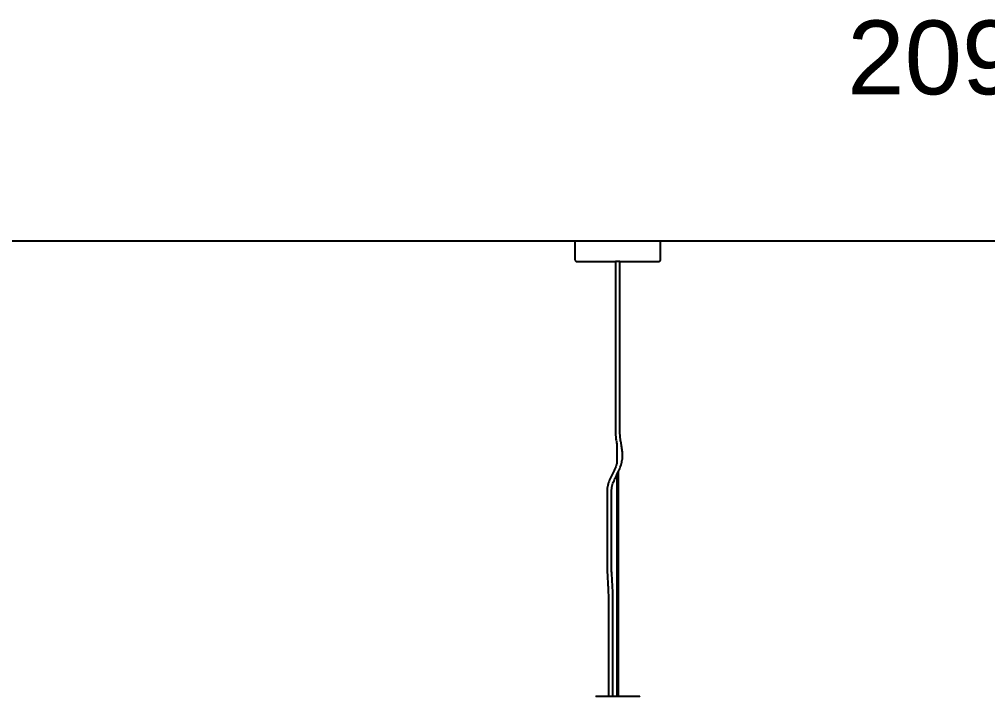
# Model space of a CAD drawing. Header units: millimetres. Extents: x 112 to 8820, y -2365 to 5002.
# Drawn here: x 2606 to 3917, y -243 to 674 of the extents above; entities that cross this region are included whole.
import ezdxf

# ---------------------------------------------------------------- set-up
doc = ezdxf.new("R2010")
doc.units = ezdxf.units.MM
doc.layers.add('FLOS', color=30, linetype='Continuous')
doc.styles.get("Standard").update_dxf_attribs({"font": 'arial.ttf'})

# ---------------------------------------------------------------- blocks, each defined once
blk = doc.blocks.new('2097-50_EL_lateral')
for p, q in [((-5.88, 0), (-5.89, 0)), ((-5.89, 0), (-5.89, -2.45)), ((-5.85, 0), (-5.88, 0)), ((-5.82, 0), (-5.85, 0)), ((-5.79, 0), (-5.82, 0)), ((-5.78, 0), (-5.79, 0)), ((-5.77, 0), (-5.78, 0)), ((-5.73, 0), (-5.77, 0)), ((-5.69, 0), (-5.73, 0)), ((-5.63, 0), (-5.69, 0)), ((-5.56, 0), (-5.63, 0)), ((-5.47, 0), (-5.56, 0)), ((-5.37, 0), (-5.47, 0)), ((-5.26, 0), (-5.37, 0)), ((-5.14, 0), (-5.26, 0)), ((-5, 0), (-5.14, 0)), ((-4.86, 0), (-5, 0)), ((-4.7, 0), (-4.86, 0)), ((-4.53, 0), (-4.7, 0)), ((-4.35, 0), (-4.53, 0)), ((-4.15, 0), (-4.35, 0)), ((-3.95, 0), (-4.15, 0)), ((-3.74, 0), (-3.95, 0)), ((-3.52, 0), (-3.74, 0)), ((-3.3, 0), (-3.52, 0)), ((-3.06, 0), (-3.3, 0)), ((-2.82, 0), (-3.06, 0)), ((-2.57, 0), (-2.82, 0)), ((-2.32, 0), (-2.57, 0)), ((-2.06, 0), (-2.32, 0)), ((-1.79, 0), (-2.06, 0)), ((-1.52, 0), (-1.79, 0)), ((-1.25, 0), (-1.52, 0)), ((-0.98, 0), (-1.25, 0)), ((-0.7, 0), (-0.98, 0)), ((-0.42, 0), (-0.7, 0)), ((-0.14, 0), (-0.42, 0)), ((0.14, 0), (-0.14, 0)), ((0.42, 0), (0.14, 0)), ((0.7, 0), (0.42, 0)), ((0.97, 0), (0.7, 0)), ((1.25, 0), (0.97, 0)), ((1.52, 0), (1.25, 0)), ((1.78, 0), (1.52, 0)), ((2.05, 0), (1.78, 0)), ((2.3, 0), (2.05, 0)), ((2.55, 0), (2.3, 0)), ((2.64, 0), (2.55, 0)), ((2.89, 0), (2.64, 0)), ((3.12, 0), (2.89, 0)), ((3.35, 0), (3.12, 0)), ((3.57, 0), (3.35, 0)), ((3.78, 0), (3.57, 0)), ((3.98, 0), (3.78, 0)), ((4.17, 0), (3.98, 0)), ((4.35, 0), (4.17, 0)), ((4.52, 0), (4.35, 0)), ((4.68, 0), (4.52, 0)), ((4.83, 0), (4.68, 0)), ((4.96, 0), (4.83, 0)), ((5.09, 0), (4.96, 0)), ((5.2, 0), (5.09, 0)), ((5.3, 0), (5.2, 0)), ((5.38, 0), (5.3, 0)), ((5.45, 0), (5.38, 0)), ((5.51, 0), (5.45, 0)), ((5.56, 0), (5.51, 0)), ((5.59, 0), (5.56, 0)), ((5.61, 0), (5.59, 0)), ((5.66, 0), (5.61, 0)), ((5.61, 0), (5.61, 0)), ((5.69, 0), (5.66, 0)), ((5.71, 0), (5.69, 0)), ((5.71, -2.45), (5.71, 0)), ((5.71, 0), (5.71, 0)), ((-5.89, -2.45), (-5.88, -2.51)), ((-5.88, -2.51), (-5.86, -2.56)), ((-5.86, -2.56), (-5.84, -2.62)), ((-5.84, -2.62), (-5.8, -2.66)), ((5.64, -2.64), (5.69, -2.56)), ((5.69, -2.56), (5.71, -2.51)), ((5.71, -2.51), (5.71, -2.45)), ((5.71, -2.45), (5.71, -2.45)), ((-5.8, -2.66), (-5.75, -2.7)), ((-5.75, -2.7), (-5.7, -2.73)), ((-5.7, -2.73), (-5.65, -2.74)), ((-5.65, -2.74), (-5.59, -2.75)), ((-5.59, -2.75), (-5.58, -2.75)), ((-5.58, -2.75), (-5.56, -2.75)), ((-5.56, -2.75), (-5.52, -2.75)), ((-5.52, -2.75), (-5.47, -2.75)), ((-5.47, -2.75), (-5.41, -2.75)), ((-5.41, -2.75), (-5.34, -2.75)), ((-5.34, -2.75), (-5.25, -2.75)), ((-5.25, -2.75), (-5.15, -2.75)), ((-5.15, -2.75), (-5.04, -2.75)), ((-5.04, -2.75), (-4.91, -2.75)), ((-4.91, -2.75), (-4.78, -2.75)), ((-4.78, -2.75), (-4.63, -2.75)), ((-4.63, -2.75), (-4.48, -2.75)), ((-4.48, -2.75), (-4.31, -2.75)), ((-4.31, -2.75), (-4.13, -2.75)), ((-4.13, -2.75), (-3.94, -2.75)), ((-3.94, -2.75), (-3.74, -2.75)), ((-3.74, -2.75), (-3.54, -2.75)), ((-3.54, -2.75), (-3.32, -2.75)), ((-3.32, -2.75), (-3.1, -2.75)), ((-3.1, -2.75), (-2.87, -2.75)), ((-2.87, -2.75), (-2.64, -2.75)), ((-2.64, -2.75), (-2.39, -2.75)), ((-2.39, -2.75), (-2.15, -2.75)), ((-2.15, -2.75), (-1.89, -2.75)), ((-1.89, -2.75), (-1.64, -2.75)), ((-1.64, -2.75), (-1.38, -2.75)), ((-1.38, -2.75), (-1.11, -2.75)), ((-1.11, -2.75), (-0.85, -2.75)), ((-0.85, -2.75), (-0.64, -2.75)), ((-0.64, -2.75), (-0.64, -2.75)), ((-0.64, -2.75), (-0.64, -2.75)), ((-0.64, -2.75), (-0.63, -2.75)), ((-0.63, -2.75), (-0.63, -2.75)), ((-0.63, -2.75), (-0.62, -2.75)), ((-0.62, -2.75), (-0.61, -2.75)), ((-0.61, -2.75), (-0.61, -2.75)), ((-0.61, -2.75), (-0.6, -2.75)), ((-0.6, -2.75), (-0.58, -2.75)), ((-0.58, -2.75), (-0.57, -2.75)), ((-0.57, -2.75), (-0.56, -2.75)), ((-0.56, -2.75), (-0.55, -2.75)), ((-0.55, -2.75), (-0.53, -2.75)), ((-0.53, -2.75), (-0.52, -2.75)), ((-0.52, -2.75), (-0.5, -2.75)), ((-0.5, -2.75), (-0.48, -2.75)), ((-0.48, -2.75), (-0.46, -2.75)), ((-0.46, -2.75), (-0.43, -2.75)), ((-0.43, -2.75), (-0.42, -2.75)), ((-0.42, -2.75), (-0.39, -2.75)), ((-0.39, -2.75), (-0.39, -2.75)), ((-0.39, -2.75), (-0.39, -25.75)), ((0.21, -2.75), (-0.39, -2.75)), ((0.21, -25.75), (0.21, -2.75)), ((0.21, -2.75), (0.22, -2.75)), ((0.22, -2.75), (0.24, -2.75)), ((0.24, -2.75), (0.26, -2.75)), ((0.26, -2.75), (0.28, -2.75)), ((0.28, -2.75), (0.3, -2.75)), ((0.3, -2.75), (0.32, -2.75)), ((0.32, -2.75), (0.34, -2.75)), ((0.34, -2.75), (0.35, -2.75)), ((0.35, -2.75), (0.37, -2.75)), ((0.37, -2.75), (0.38, -2.75)), ((0.38, -2.75), (0.4, -2.75)), ((0.4, -2.75), (0.41, -2.75)), ((0.41, -2.75), (0.42, -2.75)), ((0.42, -2.75), (0.43, -2.75)), ((0.43, -2.75), (0.44, -2.75)), ((0.44, -2.75), (0.45, -2.75)), ((0.45, -2.75), (0.45, -2.75)), ((0.45, -2.75), (0.46, -2.75)), ((0.46, -2.75), (0.46, -2.75)), ((0.46, -2.75), (0.46, -2.75)), ((0.46, -2.75), (0.46, -2.75)), ((0.46, -2.75), (0.5, -2.75)), ((0.5, -2.75), (0.77, -2.75)), ((0.77, -2.75), (1.03, -2.75)), ((1.03, -2.75), (1.3, -2.75)), ((1.3, -2.75), (1.56, -2.75)), ((1.56, -2.75), (1.81, -2.75)), ((1.81, -2.75), (2.06, -2.75)), ((2.06, -2.75), (2.31, -2.75)), ((2.31, -2.75), (2.55, -2.75)), ((2.55, -2.75), (2.78, -2.75)), ((2.78, -2.75), (3.01, -2.75)), ((3.01, -2.75), (3.23, -2.75)), ((3.23, -2.75), (3.44, -2.75)), ((3.44, -2.75), (3.64, -2.75)), ((3.64, -2.75), (3.84, -2.75)), ((3.84, -2.75), (4.02, -2.75)), ((4.02, -2.75), (4.2, -2.75)), ((4.2, -2.75), (4.36, -2.75)), ((4.36, -2.75), (4.51, -2.75)), ((4.51, -2.75), (4.66, -2.75)), ((4.66, -2.75), (4.79, -2.75)), ((4.79, -2.75), (4.91, -2.75)), ((4.91, -2.75), (5.01, -2.75)), ((5.01, -2.75), (5.11, -2.75)), ((5.11, -2.75), (5.19, -2.75)), ((5.19, -2.75), (5.26, -2.75)), ((5.26, -2.75), (5.32, -2.75)), ((5.32, -2.75), (5.36, -2.75)), ((5.36, -2.75), (5.39, -2.75)), ((5.39, -2.75), (5.41, -2.75)), ((5.41, -2.75), (5.5, -2.74)), ((5.41, -2.75), (5.41, -2.75)), ((5.5, -2.74), (5.58, -2.7)), ((5.58, -2.7), (5.64, -2.64)), ((-0.39, -25.75), (-0.39, -25.75)), ((-0.39, -25.75), (-0.38, -25.93)), ((-0.38, -25.93), (-0.38, -26.11)), ((-0.38, -26.11), (-0.37, -26.28)), ((0.21, -25.93), (0.21, -25.75)), ((0.21, -25.75), (0.21, -25.75)), ((0.22, -26.1), (0.21, -25.93)), ((0.23, -26.28), (0.22, -26.1)), ((-0.37, -26.28), (-0.36, -26.46)), ((-0.36, -26.46), (-0.34, -26.63)), ((-0.34, -26.63), (-0.32, -26.79)), ((-0.32, -26.79), (-0.3, -26.95)), ((-0.3, -26.95), (-0.27, -27.12)), ((-0.27, -27.12), (-0.25, -27.28)), ((-0.25, -27.28), (-0.22, -27.44)), ((-0.22, -27.44), (-0.21, -27.51)), ((-0.21, -27.51), (-0.21, -30.1)), ((0.25, -26.45), (0.23, -26.28)), ((0.26, -26.62), (0.25, -26.45)), ((0.29, -26.8), (0.26, -26.62)), ((0.31, -26.96), (0.29, -26.8)), ((0.34, -27.12), (0.31, -26.96)), ((0.36, -27.28), (0.34, -27.12)), ((0.39, -27.44), (0.36, -27.28)), ((0.42, -27.6), (0.39, -27.44)), ((0.44, -27.75), (0.42, -27.6)), ((0.47, -27.9), (0.44, -27.75)), ((0.49, -28.06), (0.47, -27.9)), ((0.51, -28.21), (0.49, -28.06)), ((0.53, -28.36), (0.51, -28.21)), ((0.54, -28.51), (0.53, -28.36)), ((0.55, -28.66), (0.54, -28.51)), ((0.56, -28.81), (0.55, -28.66)), ((0.56, -28.96), (0.56, -28.81)), ((-0.21, -30.1), (-0.24, -30.19)), ((0.37, -30.26), (0.42, -30.1)), ((0.42, -30.1), (0.46, -29.93)), ((0.46, -29.93), (0.49, -29.77)), ((0.49, -29.77), (0.52, -29.61)), ((0.52, -29.61), (0.54, -29.46)), ((0.54, -29.43), (0.55, -29.27)), ((0.54, -29.46), (0.54, -29.43)), ((0.55, -29.27), (0.56, -29.12)), ((0.56, -29.12), (0.56, -28.96)), ((-0.76, -31.41), (-0.85, -31.58)), ((-0.68, -31.23), (-0.76, -31.41)), ((-0.59, -31.06), (-0.68, -31.23)), ((-0.51, -30.89), (-0.59, -31.06)), ((-0.44, -30.71), (-0.51, -30.89)), ((-0.36, -30.54), (-0.44, -30.71)), ((-0.3, -30.37), (-0.36, -30.54)), ((-0.24, -30.19), (-0.3, -30.37)), ((-0.21, -31.63), (0.03, -31.14)), ((0.03, -31.14), (0.05, -31.09)), ((0.03, -61.66), (0.03, -31.14)), ((0.05, -31.09), (0.13, -30.92)), ((0.13, -30.92), (0.2, -30.76)), ((0.2, -30.76), (0.26, -30.59)), ((0.26, -30.59), (0.32, -30.42)), ((0.32, -30.42), (0.37, -30.26)), ((-1.32, -32.68), (-1.38, -32.87)), ((-1.26, -32.49), (-1.32, -32.68)), ((-1.19, -32.31), (-1.26, -32.49)), ((-1.11, -32.12), (-1.19, -32.31)), ((-1.03, -31.94), (-1.11, -32.12)), ((-0.94, -31.76), (-1.03, -31.94)), ((-0.85, -31.58), (-0.94, -31.76)), ((-0.78, -32.95), (-0.73, -32.78)), ((-0.73, -32.78), (-0.66, -32.6)), ((-0.66, -32.6), (-0.59, -32.43)), ((-0.59, -32.43), (-0.51, -32.26)), ((-0.51, -32.26), (-0.43, -32.09)), ((-0.43, -32.09), (-0.35, -31.93)), ((-0.35, -31.93), (-0.27, -31.76)), ((-0.27, -31.76), (-0.21, -31.63)), ((-0.21, -31.63), (-0.21, -61.66)), ((-1.5, -33.45), (-1.52, -33.65)), ((-1.52, -33.65), (-1.52, -33.85)), ((-1.52, -33.85), (-1.52, -43.85)), ((-1.47, -33.26), (-1.5, -33.45)), ((-1.5, -33.45), (-1.5, -33.45)), ((-1.43, -33.06), (-1.47, -33.25)), ((-1.47, -33.25), (-1.47, -33.26)), ((-1.38, -32.87), (-1.43, -33.06)), ((-0.93, -33.85), (-0.92, -33.67)), ((-0.93, -43.85), (-0.93, -33.85)), ((-0.92, -33.67), (-0.9, -33.48)), ((-0.9, -33.48), (-0.87, -33.31)), ((-0.87, -33.31), (-0.83, -33.13)), ((-0.83, -33.13), (-0.78, -32.95)), ((-1.52, -43.85), (-1.52, -44.03)), ((-1.52, -44.03), (-1.52, -44.2)), ((-1.52, -44.2), (-1.52, -44.38)), ((-1.52, -44.38), (-1.51, -44.55)), ((-1.51, -44.55), (-1.51, -44.73)), ((-0.93, -44.02), (-0.93, -43.85)), ((-0.92, -44.19), (-0.93, -44.02)), ((-0.92, -44.36), (-0.92, -44.19)), ((-0.92, -44.53), (-0.92, -44.36)), ((-0.91, -44.7), (-0.92, -44.53)), ((-1.51, -44.73), (-1.5, -44.9)), ((-1.5, -44.9), (-1.49, -45.07)), ((-1.49, -45.07), (-1.48, -45.25)), ((-1.48, -45.25), (-1.46, -45.69)), ((-1.46, -45.69), (-1.43, -46.13)), ((-0.9, -44.87), (-0.91, -44.7)), ((-0.89, -45.04), (-0.9, -44.87)), ((-0.89, -45.2), (-0.89, -45.04)), ((-0.86, -45.65), (-0.89, -45.2)), ((-0.83, -46.09), (-0.86, -45.65)), ((-1.43, -46.13), (-1.41, -46.57)), ((-1.41, -46.57), (-1.39, -46.79)), ((-1.39, -46.79), (-1.38, -47.01)), ((-1.38, -47.01), (-1.37, -47.3)), ((-0.81, -46.53), (-0.83, -46.09)), ((-0.8, -46.75), (-0.81, -46.53)), ((-0.79, -46.98), (-0.8, -46.75)), ((-0.77, -47.27), (-0.79, -46.98)), ((-1.37, -47.3), (-1.36, -47.59)), ((-1.36, -47.59), (-1.35, -47.88)), ((-1.35, -47.88), (-1.35, -48.18)), ((-1.35, -48.18), (-1.34, -48.47)), ((-1.34, -48.47), (-1.34, -48.76)), ((-0.76, -47.57), (-0.77, -47.27)), ((-0.76, -47.87), (-0.76, -47.57)), ((-0.75, -48.16), (-0.76, -47.87)), ((-0.74, -48.46), (-0.75, -48.16)), ((-0.74, -48.76), (-0.74, -48.46)), ((-1.34, -48.76), (-1.34, -49.06)), ((-1.34, -49.06), (-1.34, -49.35)), ((-1.34, -49.35), (-1.33, -49.35)), ((-1.33, -49.35), (-1.33, -61.66)), ((-0.74, -49.05), (-0.74, -48.76)), ((-0.74, -49.35), (-0.74, -49.05)), ((-0.74, -61.66), (-0.74, -49.35)), ((-3.06, -61.66), (-3.09, -61.68)), ((-3.02, -61.66), (-3.06, -61.66)), ((-2.88, -61.66), (-3.02, -61.66)), ((-2.67, -61.66), (-2.88, -61.66)), ((-2.37, -61.66), (-2.67, -61.66)), ((-2, -61.66), (-2.37, -61.66)), ((-1.58, -61.66), (-2, -61.66)), ((-1.11, -61.66), (-1.58, -61.66)), ((-0.6, -61.66), (-1.11, -61.66)), ((-0.09, -61.66), (-0.6, -61.66)), ((0.43, -61.66), (-0.09, -61.66)), ((0.93, -61.66), (0.43, -61.66)), ((1.4, -61.66), (0.93, -61.66)), ((1.83, -61.66), (1.4, -61.66)), ((2.19, -61.66), (1.83, -61.66)), ((2.49, -61.66), (2.19, -61.66)), ((2.71, -61.66), (2.49, -61.66)), ((2.84, -61.66), (2.71, -61.66)), ((2.89, -61.66), (2.84, -61.66)), ((2.91, -61.68), (2.89, -61.66))]:
    blk.add_line(p, q)

msp = doc.modelspace()

# ---------------------------------------------------------------- linework, layer by layer
at = {"color": 1}
msp.add_lwpolyline([(8819.7, 373.7), (112.2, 373.7)], dxfattribs=at)

# ---------------------------------------------------------------- block references
at = {"color": 1, "xscale": 10, "yscale": 10, "zscale": 10}
msp.add_blockref('2097-50_EL_lateral', (3417.1, 373.7), dxfattribs=at)

# ---------------------------------------------------------------- texts
at = {"layer": 'FLOS', "color": 18, "true_color": 0x000000, "insert": (3727.1, 672.7), "char_height": 100, "attachment_point": 1}
msp.add_mtext_dynamic_manual_height_columns('2097-50', width=140.213, gutter_width=12.5, heights=[0], dxfattribs=at)

doc.saveas('drawing.dxf')
